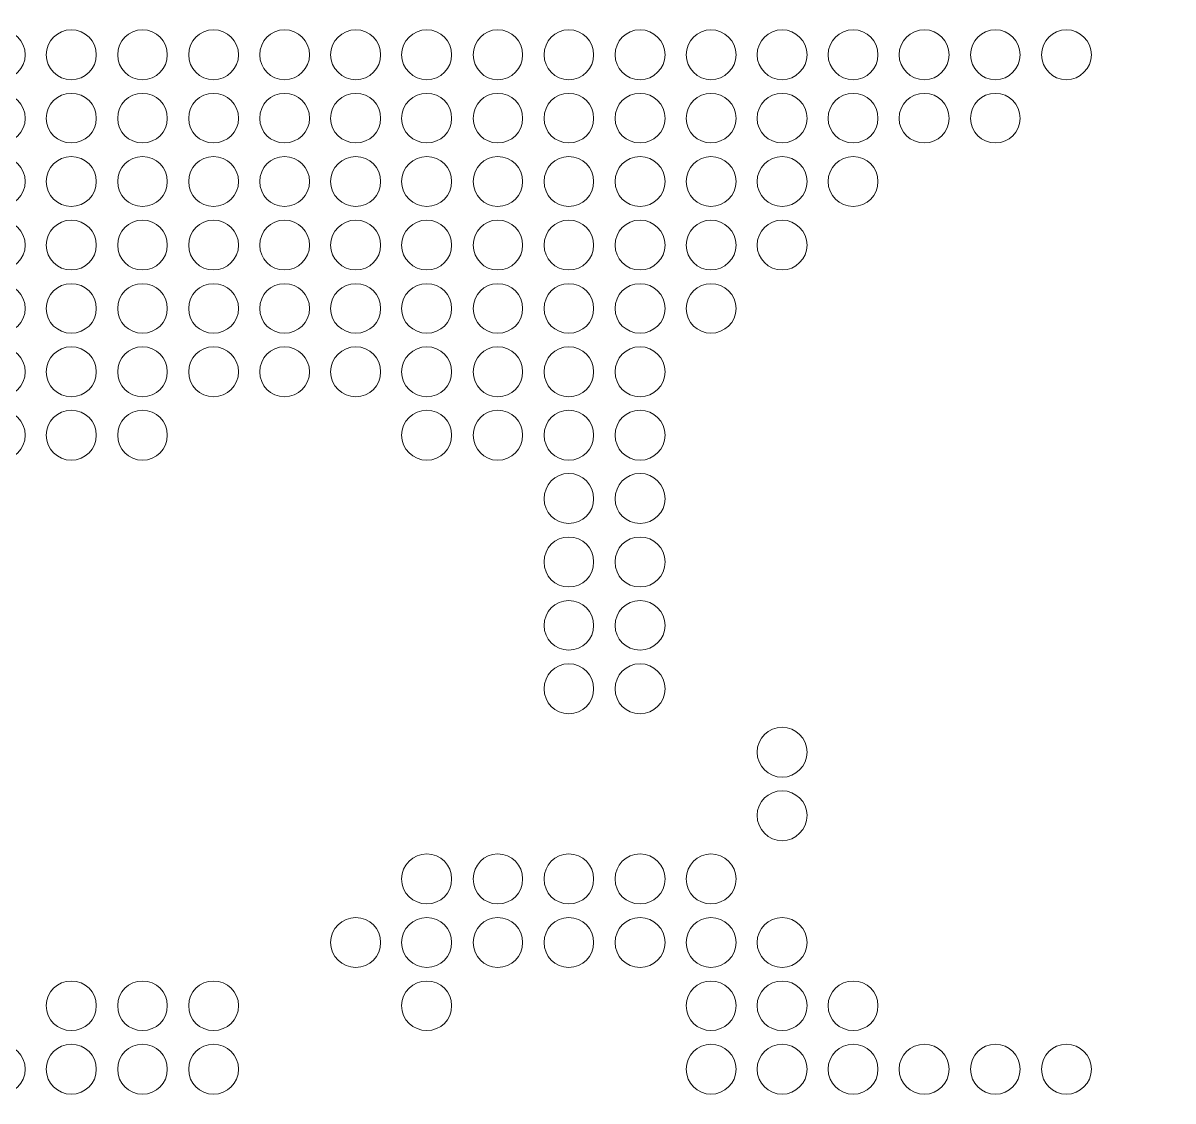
# Model space of a CAD drawing. Header units: inches. Extents: x 243 to 900, y -519 to -86.
# Drawn here: x 357.24 to 397.29, y -277.12 to -239.6 of the extents above; entities that cross this region are included whole.
import ezdxf

# ---------------------------------------------------------------- set-up
doc = ezdxf.new("R2010")
doc.units = ezdxf.units.IN
doc.header["$MEASUREMENT"] = 0
doc.layers.add('Layer 1', color=7, linetype='Continuous')

# ---------------------------------------------------------------- blocks, each defined once
blk = doc.blocks.new('block 3')
at = {"layer": 'Layer 1', "lineweight": 0}
blk.add_open_spline([(898.138, -484.267), (898.138, -494.991), (889.368, -503.763), (878.645, -503.763), (878.645, -503.763), (266.12, -503.763), (266.12, -503.763), (255.397, -503.763), (246.624, -494.991), (246.624, -484.267), (246.624, -484.267), (246.624, -108.507), (246.624, -108.507), (246.624, -97.783), (255.397, -89.011), (266.12, -89.011), (266.12, -89.011), (878.645, -89.011), (878.645, -89.011), (889.368, -89.011), (898.138, -97.783), (898.138, -108.507), (898.138, -108.507), (898.138, -484.267), (898.138, -484.267)], degree=3, knots=[0, 0, 0, 0, 1, 1, 1, 2, 2, 2, 3, 3, 3, 4, 4, 4, 5, 5, 5, 6, 6, 6, 7, 7, 7, 8, 8, 8, 8], dxfattribs=at)
blk = doc.blocks.new('block 2')
at = {"layer": 'Layer 1'}
blk.add_blockref('block 3', (0, 0), dxfattribs=at)
blk = doc.blocks.new('block 51')
at = {"layer": 'Layer 1', "lineweight": 0}
for points in [[(357.322, -240.703), (357.322, -241.174), (356.923, -241.569), (356.449, -241.569), (355.979, -241.569), (355.58, -241.174), (355.58, -240.703), (355.58, -240.228), (355.979, -239.831), (356.449, -239.831), (356.923, -239.831), (357.322, -240.228), (357.322, -240.703)], [(359.794, -240.703), (359.794, -241.174), (359.411, -241.569), (358.921, -241.569), (358.451, -241.569), (358.052, -241.174), (358.052, -240.703), (358.052, -240.228), (358.451, -239.831), (358.921, -239.831), (359.411, -239.831), (359.794, -240.228), (359.794, -240.703)], [(362.266, -240.703), (362.266, -241.174), (361.882, -241.569), (361.409, -241.569), (360.923, -241.569), (360.54, -241.174), (360.54, -240.703), (360.54, -240.228), (360.923, -239.831), (361.409, -239.831), (361.882, -239.831), (362.266, -240.228), (362.266, -240.703)], [(364.751, -240.703), (364.751, -241.174), (364.352, -241.569), (363.881, -241.569), (363.392, -241.569), (363.011, -241.174), (363.011, -240.703), (363.011, -240.228), (363.392, -239.831), (363.881, -239.831), (364.352, -239.831), (364.751, -240.228), (364.751, -240.703)], [(367.223, -240.703), (367.223, -241.174), (366.829, -241.569), (366.353, -241.569), (365.867, -241.569), (365.486, -241.174), (365.486, -240.703), (365.486, -240.228), (365.867, -239.831), (366.353, -239.831), (366.829, -239.831), (367.223, -240.228), (367.223, -240.703)], [(369.695, -240.703), (369.695, -241.174), (369.312, -241.569), (368.825, -241.569), (368.352, -241.569), (367.955, -241.174), (367.955, -240.703), (367.955, -240.228), (368.352, -239.831), (368.825, -239.831), (369.312, -239.831), (369.695, -240.228), (369.695, -240.703)], [(372.167, -240.703), (372.167, -241.174), (371.786, -241.569), (371.3, -241.569), (370.824, -241.569), (370.427, -241.174), (370.427, -240.703), (370.427, -240.228), (370.824, -239.831), (371.3, -239.831), (371.786, -239.831), (372.167, -240.228), (372.167, -240.703)], [(374.639, -240.703), (374.639, -241.174), (374.258, -241.569), (373.767, -241.569), (373.299, -241.569), (372.918, -241.174), (372.918, -240.703), (372.918, -240.228), (373.299, -239.831), (373.767, -239.831), (374.258, -239.831), (374.639, -240.228), (374.639, -240.703)], [(377.111, -240.703), (377.111, -241.174), (376.73, -241.569), (376.241, -241.569), (375.768, -241.569), (375.387, -241.174), (375.387, -240.703), (375.387, -240.228), (375.768, -239.831), (376.241, -239.831), (376.73, -239.831), (377.111, -240.228), (377.111, -240.703)], [(379.599, -240.703), (379.599, -241.174), (379.202, -241.569), (378.729, -241.569), (378.24, -241.569), (377.859, -241.174), (377.859, -240.703), (377.859, -240.228), (378.24, -239.831), (378.729, -239.831), (379.202, -239.831), (379.599, -240.228), (379.599, -240.703)], [(382.071, -240.703), (382.071, -241.174), (381.674, -241.569), (381.196, -241.569), (380.728, -241.569), (380.334, -241.174), (380.334, -240.703), (380.334, -240.228), (380.728, -239.831), (381.196, -239.831), (381.674, -239.831), (382.071, -240.228), (382.071, -240.703)], [(384.543, -240.703), (384.543, -241.174), (384.144, -241.569), (383.673, -241.569), (383.2, -241.569), (382.803, -241.174), (382.803, -240.703), (382.803, -240.228), (383.2, -239.831), (383.673, -239.831), (384.144, -239.831), (384.543, -240.228), (384.543, -240.703)], [(387.012, -240.703), (387.012, -241.174), (386.632, -241.569), (386.145, -241.569), (385.669, -241.569), (385.275, -241.174), (385.275, -240.703), (385.275, -240.228), (385.669, -239.831), (386.145, -239.831), (386.632, -239.831), (387.012, -240.228), (387.012, -240.703)], [(389.487, -240.703), (389.487, -241.174), (389.106, -241.569), (388.633, -241.569), (388.144, -241.569), (387.745, -241.174), (387.745, -240.703), (387.745, -240.228), (388.144, -239.831), (388.633, -239.831), (389.106, -239.831), (389.487, -240.228), (389.487, -240.703)], [(391.959, -240.703), (391.959, -241.174), (391.576, -241.569), (391.102, -241.569), (390.616, -241.569), (390.235, -241.174), (390.235, -240.703), (390.235, -240.228), (390.616, -239.831), (391.102, -239.831), (391.576, -239.831), (391.959, -240.228), (391.959, -240.703)], [(394.442, -240.703), (394.442, -241.174), (394.048, -241.569), (393.577, -241.569), (393.085, -241.569), (392.707, -241.174), (392.707, -240.703), (392.707, -240.228), (393.085, -239.831), (393.577, -239.831), (394.048, -239.831), (394.442, -240.228), (394.442, -240.703)]]:
    blk.add_open_spline(points, degree=3, knots=[0, 0, 0, 0, 1, 1, 1, 2, 2, 2, 3, 3, 3, 4, 4, 4, 4], dxfattribs=at)
blk = doc.blocks.new('block 52')
at = {"layer": 'Layer 1', "lineweight": 0}
for points in [[(357.322, -242.916), (357.322, -243.388), (356.923, -243.769), (356.449, -243.769), (355.979, -243.769), (355.58, -243.388), (355.58, -242.916), (355.58, -242.426), (355.979, -242.046), (356.449, -242.046), (356.923, -242.046), (357.322, -242.426), (357.322, -242.916)], [(359.794, -242.916), (359.794, -243.388), (359.411, -243.769), (358.921, -243.769), (358.451, -243.769), (358.052, -243.388), (358.052, -242.916), (358.052, -242.426), (358.451, -242.046), (358.921, -242.046), (359.411, -242.046), (359.794, -242.426), (359.794, -242.916)], [(362.266, -242.916), (362.266, -243.388), (361.882, -243.769), (361.409, -243.769), (360.923, -243.769), (360.54, -243.388), (360.54, -242.916), (360.54, -242.426), (360.923, -242.046), (361.409, -242.046), (361.882, -242.046), (362.266, -242.426), (362.266, -242.916)], [(364.751, -242.916), (364.751, -243.388), (364.352, -243.769), (363.881, -243.769), (363.392, -243.769), (363.011, -243.388), (363.011, -242.916), (363.011, -242.426), (363.392, -242.046), (363.881, -242.046), (364.352, -242.046), (364.751, -242.426), (364.751, -242.916)], [(367.223, -242.916), (367.223, -243.388), (366.829, -243.769), (366.353, -243.769), (365.867, -243.769), (365.486, -243.388), (365.486, -242.916), (365.486, -242.426), (365.867, -242.046), (366.353, -242.046), (366.829, -242.046), (367.223, -242.426), (367.223, -242.916)], [(369.695, -242.916), (369.695, -243.388), (369.312, -243.769), (368.825, -243.769), (368.352, -243.769), (367.955, -243.388), (367.955, -242.916), (367.955, -242.426), (368.352, -242.046), (368.825, -242.046), (369.312, -242.046), (369.695, -242.426), (369.695, -242.916)], [(372.167, -242.916), (372.167, -243.388), (371.786, -243.769), (371.3, -243.769), (370.824, -243.769), (370.427, -243.388), (370.427, -242.916), (370.427, -242.426), (370.824, -242.046), (371.3, -242.046), (371.786, -242.046), (372.167, -242.426), (372.167, -242.916)], [(374.639, -242.916), (374.639, -243.388), (374.258, -243.769), (373.767, -243.769), (373.299, -243.769), (372.918, -243.388), (372.918, -242.916), (372.918, -242.426), (373.299, -242.046), (373.767, -242.046), (374.258, -242.046), (374.639, -242.426), (374.639, -242.916)], [(377.111, -242.916), (377.111, -243.388), (376.73, -243.769), (376.241, -243.769), (375.768, -243.769), (375.387, -243.388), (375.387, -242.916), (375.387, -242.426), (375.768, -242.046), (376.241, -242.046), (376.73, -242.046), (377.111, -242.426), (377.111, -242.916)], [(379.599, -242.916), (379.599, -243.388), (379.202, -243.769), (378.729, -243.769), (378.24, -243.769), (377.859, -243.388), (377.859, -242.916), (377.859, -242.426), (378.24, -242.046), (378.729, -242.046), (379.202, -242.046), (379.599, -242.426), (379.599, -242.916)], [(382.071, -242.916), (382.071, -243.388), (381.674, -243.769), (381.196, -243.769), (380.728, -243.769), (380.334, -243.388), (380.334, -242.916), (380.334, -242.426), (380.728, -242.046), (381.196, -242.046), (381.674, -242.046), (382.071, -242.426), (382.071, -242.916)], [(384.543, -242.916), (384.543, -243.388), (384.144, -243.769), (383.673, -243.769), (383.2, -243.769), (382.803, -243.388), (382.803, -242.916), (382.803, -242.426), (383.2, -242.046), (383.673, -242.046), (384.144, -242.046), (384.543, -242.426), (384.543, -242.916)], [(387.012, -242.916), (387.012, -243.388), (386.632, -243.769), (386.145, -243.769), (385.669, -243.769), (385.275, -243.388), (385.275, -242.916), (385.275, -242.426), (385.669, -242.046), (386.145, -242.046), (386.632, -242.046), (387.012, -242.426), (387.012, -242.916)], [(389.487, -242.916), (389.487, -243.388), (389.106, -243.769), (388.633, -243.769), (388.144, -243.769), (387.745, -243.388), (387.745, -242.916), (387.745, -242.426), (388.144, -242.046), (388.633, -242.046), (389.106, -242.046), (389.487, -242.426), (389.487, -242.916)], [(391.959, -242.916), (391.959, -243.388), (391.576, -243.769), (391.102, -243.769), (390.616, -243.769), (390.235, -243.388), (390.235, -242.916), (390.235, -242.426), (390.616, -242.046), (391.102, -242.046), (391.576, -242.046), (391.959, -242.426), (391.959, -242.916)]]:
    blk.add_open_spline(points, degree=3, knots=[0, 0, 0, 0, 1, 1, 1, 2, 2, 2, 3, 3, 3, 4, 4, 4, 4], dxfattribs=at)
blk = doc.blocks.new('block 53')
at = {"layer": 'Layer 1', "lineweight": 0}
for points in [[(357.322, -245.111), (357.322, -245.6), (356.923, -245.982), (356.449, -245.982), (355.979, -245.982), (355.58, -245.6), (355.58, -245.111), (355.58, -244.64), (355.979, -244.242), (356.449, -244.242), (356.923, -244.242), (357.322, -244.64), (357.322, -245.111)], [(359.794, -245.111), (359.794, -245.6), (359.411, -245.982), (358.921, -245.982), (358.451, -245.982), (358.052, -245.6), (358.052, -245.111), (358.052, -244.64), (358.451, -244.242), (358.921, -244.242), (359.411, -244.242), (359.794, -244.64), (359.794, -245.111)], [(362.266, -245.111), (362.266, -245.6), (361.882, -245.982), (361.409, -245.982), (360.923, -245.982), (360.54, -245.6), (360.54, -245.111), (360.54, -244.64), (360.923, -244.242), (361.409, -244.242), (361.882, -244.242), (362.266, -244.64), (362.266, -245.111)], [(364.751, -245.111), (364.751, -245.6), (364.352, -245.982), (363.881, -245.982), (363.392, -245.982), (363.011, -245.6), (363.011, -245.111), (363.011, -244.64), (363.392, -244.242), (363.881, -244.242), (364.352, -244.242), (364.751, -244.64), (364.751, -245.111)], [(367.223, -245.111), (367.223, -245.6), (366.829, -245.982), (366.353, -245.982), (365.867, -245.982), (365.486, -245.6), (365.486, -245.111), (365.486, -244.64), (365.867, -244.242), (366.353, -244.242), (366.829, -244.242), (367.223, -244.64), (367.223, -245.111)], [(369.695, -245.111), (369.695, -245.6), (369.312, -245.982), (368.825, -245.982), (368.352, -245.982), (367.955, -245.6), (367.955, -245.111), (367.955, -244.64), (368.352, -244.242), (368.825, -244.242), (369.312, -244.242), (369.695, -244.64), (369.695, -245.111)], [(372.167, -245.111), (372.167, -245.6), (371.786, -245.982), (371.3, -245.982), (370.824, -245.982), (370.427, -245.6), (370.427, -245.111), (370.427, -244.64), (370.824, -244.242), (371.3, -244.242), (371.786, -244.242), (372.167, -244.64), (372.167, -245.111)], [(374.639, -245.111), (374.639, -245.6), (374.258, -245.982), (373.767, -245.982), (373.299, -245.982), (372.918, -245.6), (372.918, -245.111), (372.918, -244.64), (373.299, -244.242), (373.767, -244.242), (374.258, -244.242), (374.639, -244.64), (374.639, -245.111)], [(377.111, -245.111), (377.111, -245.6), (376.73, -245.982), (376.241, -245.982), (375.768, -245.982), (375.387, -245.6), (375.387, -245.111), (375.387, -244.64), (375.768, -244.242), (376.241, -244.242), (376.73, -244.242), (377.111, -244.64), (377.111, -245.111)], [(379.599, -245.111), (379.599, -245.6), (379.202, -245.982), (378.729, -245.982), (378.24, -245.982), (377.859, -245.6), (377.859, -245.111), (377.859, -244.64), (378.24, -244.242), (378.729, -244.242), (379.202, -244.242), (379.599, -244.64), (379.599, -245.111)], [(382.071, -245.111), (382.071, -245.6), (381.674, -245.982), (381.196, -245.982), (380.728, -245.982), (380.334, -245.6), (380.334, -245.111), (380.334, -244.64), (380.728, -244.242), (381.196, -244.242), (381.674, -244.242), (382.071, -244.64), (382.071, -245.111)], [(384.543, -245.111), (384.543, -245.6), (384.144, -245.982), (383.673, -245.982), (383.2, -245.982), (382.803, -245.6), (382.803, -245.111), (382.803, -244.64), (383.2, -244.242), (383.673, -244.242), (384.144, -244.242), (384.543, -244.64), (384.543, -245.111)], [(387.012, -245.111), (387.012, -245.6), (386.632, -245.982), (386.145, -245.982), (385.669, -245.982), (385.275, -245.6), (385.275, -245.111), (385.275, -244.64), (385.669, -244.242), (386.145, -244.242), (386.632, -244.242), (387.012, -244.64), (387.012, -245.111)]]:
    blk.add_open_spline(points, degree=3, knots=[0, 0, 0, 0, 1, 1, 1, 2, 2, 2, 3, 3, 3, 4, 4, 4, 4], dxfattribs=at)
blk = doc.blocks.new('block 54')
at = {"layer": 'Layer 1', "lineweight": 0}
for points in [[(357.322, -247.325), (357.322, -247.797), (356.923, -248.193), (356.449, -248.193), (355.979, -248.193), (355.58, -247.797), (355.58, -247.325), (355.58, -246.852), (355.979, -246.455), (356.449, -246.455), (356.923, -246.455), (357.322, -246.852), (357.322, -247.325)], [(359.794, -247.325), (359.794, -247.797), (359.411, -248.193), (358.921, -248.193), (358.451, -248.193), (358.052, -247.797), (358.052, -247.325), (358.052, -246.852), (358.451, -246.455), (358.921, -246.455), (359.411, -246.455), (359.794, -246.852), (359.794, -247.325)], [(362.266, -247.325), (362.266, -247.797), (361.882, -248.193), (361.409, -248.193), (360.923, -248.193), (360.54, -247.797), (360.54, -247.325), (360.54, -246.852), (360.923, -246.455), (361.409, -246.455), (361.882, -246.455), (362.266, -246.852), (362.266, -247.325)], [(364.751, -247.325), (364.751, -247.797), (364.352, -248.193), (363.881, -248.193), (363.392, -248.193), (363.011, -247.797), (363.011, -247.325), (363.011, -246.852), (363.392, -246.455), (363.881, -246.455), (364.352, -246.455), (364.751, -246.852), (364.751, -247.325)], [(367.223, -247.325), (367.223, -247.797), (366.829, -248.193), (366.353, -248.193), (365.867, -248.193), (365.486, -247.797), (365.486, -247.325), (365.486, -246.852), (365.867, -246.455), (366.353, -246.455), (366.829, -246.455), (367.223, -246.852), (367.223, -247.325)], [(369.695, -247.325), (369.695, -247.797), (369.312, -248.193), (368.825, -248.193), (368.352, -248.193), (367.955, -247.797), (367.955, -247.325), (367.955, -246.852), (368.352, -246.455), (368.825, -246.455), (369.312, -246.455), (369.695, -246.852), (369.695, -247.325)], [(372.167, -247.325), (372.167, -247.797), (371.786, -248.193), (371.3, -248.193), (370.824, -248.193), (370.427, -247.797), (370.427, -247.325), (370.427, -246.852), (370.824, -246.455), (371.3, -246.455), (371.786, -246.455), (372.167, -246.852), (372.167, -247.325)], [(374.639, -247.325), (374.639, -247.797), (374.258, -248.193), (373.767, -248.193), (373.299, -248.193), (372.918, -247.797), (372.918, -247.325), (372.918, -246.852), (373.299, -246.455), (373.767, -246.455), (374.258, -246.455), (374.639, -246.852), (374.639, -247.325)], [(377.111, -247.325), (377.111, -247.797), (376.73, -248.193), (376.241, -248.193), (375.768, -248.193), (375.387, -247.797), (375.387, -247.325), (375.387, -246.852), (375.768, -246.455), (376.241, -246.455), (376.73, -246.455), (377.111, -246.852), (377.111, -247.325)], [(379.599, -247.325), (379.599, -247.797), (379.202, -248.193), (378.729, -248.193), (378.24, -248.193), (377.859, -247.797), (377.859, -247.325), (377.859, -246.852), (378.24, -246.455), (378.729, -246.455), (379.202, -246.455), (379.599, -246.852), (379.599, -247.325)], [(382.071, -247.325), (382.071, -247.797), (381.674, -248.193), (381.196, -248.193), (380.728, -248.193), (380.334, -247.797), (380.334, -247.325), (380.334, -246.852), (380.728, -246.455), (381.196, -246.455), (381.674, -246.455), (382.071, -246.852), (382.071, -247.325)], [(384.543, -247.325), (384.543, -247.797), (384.144, -248.193), (383.673, -248.193), (383.2, -248.193), (382.803, -247.797), (382.803, -247.325), (382.803, -246.852), (383.2, -246.455), (383.673, -246.455), (384.144, -246.455), (384.543, -246.852), (384.543, -247.325)]]:
    blk.add_open_spline(points, degree=3, knots=[0, 0, 0, 0, 1, 1, 1, 2, 2, 2, 3, 3, 3, 4, 4, 4, 4], dxfattribs=at)
blk = doc.blocks.new('block 55')
at = {"layer": 'Layer 1', "lineweight": 0}
for points in [[(357.322, -249.538), (357.322, -250.011), (356.923, -250.392), (356.449, -250.392), (355.979, -250.392), (355.58, -250.011), (355.58, -249.538), (355.58, -249.047), (355.979, -248.669), (356.449, -248.669), (356.923, -248.669), (357.322, -249.047), (357.322, -249.538)], [(359.794, -249.538), (359.794, -250.011), (359.411, -250.392), (358.921, -250.392), (358.451, -250.392), (358.052, -250.011), (358.052, -249.538), (358.052, -249.047), (358.451, -248.669), (358.921, -248.669), (359.411, -248.669), (359.794, -249.047), (359.794, -249.538)], [(362.266, -249.538), (362.266, -250.011), (361.882, -250.392), (361.409, -250.392), (360.923, -250.392), (360.54, -250.011), (360.54, -249.538), (360.54, -249.047), (360.923, -248.669), (361.409, -248.669), (361.882, -248.669), (362.266, -249.047), (362.266, -249.538)], [(364.751, -249.538), (364.751, -250.011), (364.352, -250.392), (363.881, -250.392), (363.392, -250.392), (363.011, -250.011), (363.011, -249.538), (363.011, -249.047), (363.392, -248.669), (363.881, -248.669), (364.352, -248.669), (364.751, -249.047), (364.751, -249.538)], [(367.223, -249.538), (367.223, -250.011), (366.829, -250.392), (366.353, -250.392), (365.867, -250.392), (365.486, -250.011), (365.486, -249.538), (365.486, -249.047), (365.867, -248.669), (366.353, -248.669), (366.829, -248.669), (367.223, -249.047), (367.223, -249.538)], [(369.695, -249.538), (369.695, -250.011), (369.312, -250.392), (368.825, -250.392), (368.352, -250.392), (367.955, -250.011), (367.955, -249.538), (367.955, -249.047), (368.352, -248.669), (368.825, -248.669), (369.312, -248.669), (369.695, -249.047), (369.695, -249.538)], [(372.167, -249.538), (372.167, -250.011), (371.786, -250.392), (371.3, -250.392), (370.824, -250.392), (370.427, -250.011), (370.427, -249.538), (370.427, -249.047), (370.824, -248.669), (371.3, -248.669), (371.786, -248.669), (372.167, -249.047), (372.167, -249.538)], [(374.639, -249.538), (374.639, -250.011), (374.258, -250.392), (373.767, -250.392), (373.299, -250.392), (372.918, -250.011), (372.918, -249.538), (372.918, -249.047), (373.299, -248.669), (373.767, -248.669), (374.258, -248.669), (374.639, -249.047), (374.639, -249.538)], [(377.111, -249.538), (377.111, -250.011), (376.73, -250.392), (376.241, -250.392), (375.768, -250.392), (375.387, -250.011), (375.387, -249.538), (375.387, -249.047), (375.768, -248.669), (376.241, -248.669), (376.73, -248.669), (377.111, -249.047), (377.111, -249.538)], [(379.599, -249.538), (379.599, -250.011), (379.202, -250.392), (378.729, -250.392), (378.24, -250.392), (377.859, -250.011), (377.859, -249.538), (377.859, -249.047), (378.24, -248.669), (378.729, -248.669), (379.202, -248.669), (379.599, -249.047), (379.599, -249.538)], [(382.071, -249.538), (382.071, -250.011), (381.674, -250.392), (381.196, -250.392), (380.728, -250.392), (380.334, -250.011), (380.334, -249.538), (380.334, -249.047), (380.728, -248.669), (381.196, -248.669), (381.674, -248.669), (382.071, -249.047), (382.071, -249.538)]]:
    blk.add_open_spline(points, degree=3, knots=[0, 0, 0, 0, 1, 1, 1, 2, 2, 2, 3, 3, 3, 4, 4, 4, 4], dxfattribs=at)
blk = doc.blocks.new('block 56')
at = {"layer": 'Layer 1', "lineweight": 0}
for points in [[(357.322, -251.734), (357.322, -252.221), (356.923, -252.604), (356.449, -252.604), (355.979, -252.604), (355.58, -252.221), (355.58, -251.734), (355.58, -251.261), (355.979, -250.864), (356.449, -250.864), (356.923, -250.864), (357.322, -251.261), (357.322, -251.734)], [(359.794, -251.734), (359.794, -252.221), (359.411, -252.604), (358.921, -252.604), (358.451, -252.604), (358.052, -252.221), (358.052, -251.734), (358.052, -251.261), (358.451, -250.864), (358.921, -250.864), (359.411, -250.864), (359.794, -251.261), (359.794, -251.734)], [(362.266, -251.734), (362.266, -252.221), (361.882, -252.604), (361.409, -252.604), (360.923, -252.604), (360.54, -252.221), (360.54, -251.734), (360.54, -251.261), (360.923, -250.864), (361.409, -250.864), (361.882, -250.864), (362.266, -251.261), (362.266, -251.734)], [(364.751, -251.734), (364.751, -252.221), (364.352, -252.604), (363.881, -252.604), (363.392, -252.604), (363.011, -252.221), (363.011, -251.734), (363.011, -251.261), (363.392, -250.864), (363.881, -250.864), (364.352, -250.864), (364.751, -251.261), (364.751, -251.734)], [(367.223, -251.734), (367.223, -252.221), (366.829, -252.604), (366.353, -252.604), (365.867, -252.604), (365.486, -252.221), (365.486, -251.734), (365.486, -251.261), (365.867, -250.864), (366.353, -250.864), (366.829, -250.864), (367.223, -251.261), (367.223, -251.734)], [(369.695, -251.734), (369.695, -252.221), (369.312, -252.604), (368.825, -252.604), (368.352, -252.604), (367.955, -252.221), (367.955, -251.734), (367.955, -251.261), (368.352, -250.864), (368.825, -250.864), (369.312, -250.864), (369.695, -251.261), (369.695, -251.734)], [(372.167, -251.734), (372.167, -252.221), (371.786, -252.604), (371.3, -252.604), (370.824, -252.604), (370.427, -252.221), (370.427, -251.734), (370.427, -251.261), (370.824, -250.864), (371.3, -250.864), (371.786, -250.864), (372.167, -251.261), (372.167, -251.734)], [(374.639, -251.734), (374.639, -252.221), (374.258, -252.604), (373.767, -252.604), (373.299, -252.604), (372.918, -252.221), (372.918, -251.734), (372.918, -251.261), (373.299, -250.864), (373.767, -250.864), (374.258, -250.864), (374.639, -251.261), (374.639, -251.734)], [(377.111, -251.734), (377.111, -252.221), (376.73, -252.604), (376.241, -252.604), (375.768, -252.604), (375.387, -252.221), (375.387, -251.734), (375.387, -251.261), (375.768, -250.864), (376.241, -250.864), (376.73, -250.864), (377.111, -251.261), (377.111, -251.734)], [(379.599, -251.734), (379.599, -252.221), (379.202, -252.604), (378.729, -252.604), (378.24, -252.604), (377.859, -252.221), (377.859, -251.734), (377.859, -251.261), (378.24, -250.864), (378.729, -250.864), (379.202, -250.864), (379.599, -251.261), (379.599, -251.734)]]:
    blk.add_open_spline(points, degree=3, knots=[0, 0, 0, 0, 1, 1, 1, 2, 2, 2, 3, 3, 3, 4, 4, 4, 4], dxfattribs=at)
blk = doc.blocks.new('block 57')
at = {"layer": 'Layer 1', "lineweight": 0}
for points in [[(357.322, -253.946), (357.322, -254.42), (356.923, -254.815), (356.449, -254.815), (355.979, -254.815), (355.58, -254.42), (355.58, -253.946), (355.58, -253.46), (355.979, -253.077), (356.449, -253.077), (356.923, -253.077), (357.322, -253.46), (357.322, -253.946)], [(359.794, -253.946), (359.794, -254.42), (359.411, -254.815), (358.921, -254.815), (358.451, -254.815), (358.052, -254.42), (358.052, -253.946), (358.052, -253.46), (358.451, -253.077), (358.921, -253.077), (359.411, -253.077), (359.794, -253.46), (359.794, -253.946)], [(362.266, -253.946), (362.266, -254.42), (361.882, -254.815), (361.409, -254.815), (360.923, -254.815), (360.54, -254.42), (360.54, -253.946), (360.54, -253.46), (360.923, -253.077), (361.409, -253.077), (361.882, -253.077), (362.266, -253.46), (362.266, -253.946)], [(372.167, -253.946), (372.167, -254.42), (371.786, -254.815), (371.3, -254.815), (370.824, -254.815), (370.427, -254.42), (370.427, -253.946), (370.427, -253.46), (370.824, -253.077), (371.3, -253.077), (371.786, -253.077), (372.167, -253.46), (372.167, -253.946)], [(374.639, -253.946), (374.639, -254.42), (374.258, -254.815), (373.767, -254.815), (373.299, -254.815), (372.918, -254.42), (372.918, -253.946), (372.918, -253.46), (373.299, -253.077), (373.767, -253.077), (374.258, -253.077), (374.639, -253.46), (374.639, -253.946)], [(377.111, -253.946), (377.111, -254.42), (376.73, -254.815), (376.241, -254.815), (375.768, -254.815), (375.387, -254.42), (375.387, -253.946), (375.387, -253.46), (375.768, -253.077), (376.241, -253.077), (376.73, -253.077), (377.111, -253.46), (377.111, -253.946)], [(379.599, -253.946), (379.599, -254.42), (379.202, -254.815), (378.729, -254.815), (378.24, -254.815), (377.859, -254.42), (377.859, -253.946), (377.859, -253.46), (378.24, -253.077), (378.729, -253.077), (379.202, -253.077), (379.599, -253.46), (379.599, -253.946)]]:
    blk.add_open_spline(points, degree=3, knots=[0, 0, 0, 0, 1, 1, 1, 2, 2, 2, 3, 3, 3, 4, 4, 4, 4], dxfattribs=at)
blk = doc.blocks.new('block 58')
at = {"layer": 'Layer 1', "lineweight": 0}
for points in [[(377.111, -256.161), (377.111, -256.634), (376.73, -257.015), (376.241, -257.015), (375.768, -257.015), (375.387, -256.634), (375.387, -256.161), (375.387, -255.672), (375.768, -255.275), (376.241, -255.275), (376.73, -255.275), (377.111, -255.672), (377.111, -256.161)], [(379.599, -256.161), (379.599, -256.634), (379.202, -257.015), (378.729, -257.015), (378.24, -257.015), (377.859, -256.634), (377.859, -256.161), (377.859, -255.672), (378.24, -255.275), (378.729, -255.275), (379.202, -255.275), (379.599, -255.672), (379.599, -256.161)]]:
    blk.add_open_spline(points, degree=3, knots=[0, 0, 0, 0, 1, 1, 1, 2, 2, 2, 3, 3, 3, 4, 4, 4, 4], dxfattribs=at)
blk = doc.blocks.new('block 59')
at = {"layer": 'Layer 1', "lineweight": 0}
for points in [[(377.111, -258.357), (377.111, -258.844), (376.73, -259.226), (376.241, -259.226), (375.768, -259.226), (375.387, -258.844), (375.387, -258.357), (375.387, -257.869), (375.768, -257.488), (376.241, -257.488), (376.73, -257.488), (377.111, -257.869), (377.111, -258.357)], [(379.599, -258.357), (379.599, -258.844), (379.202, -259.226), (378.729, -259.226), (378.24, -259.226), (377.859, -258.844), (377.859, -258.357), (377.859, -257.869), (378.24, -257.488), (378.729, -257.488), (379.202, -257.488), (379.599, -257.869), (379.599, -258.357)]]:
    blk.add_open_spline(points, degree=3, knots=[0, 0, 0, 0, 1, 1, 1, 2, 2, 2, 3, 3, 3, 4, 4, 4, 4], dxfattribs=at)
blk = doc.blocks.new('block 60')
at = {"layer": 'Layer 1', "lineweight": 0}
for points in [[(377.111, -260.568), (377.111, -261.041), (376.73, -261.425), (376.241, -261.425), (375.768, -261.425), (375.387, -261.041), (375.387, -260.568), (375.387, -260.082), (375.768, -259.699), (376.241, -259.699), (376.73, -259.699), (377.111, -260.082), (377.111, -260.568)], [(379.599, -260.568), (379.599, -261.041), (379.202, -261.425), (378.729, -261.425), (378.24, -261.425), (377.859, -261.041), (377.859, -260.568), (377.859, -260.082), (378.24, -259.699), (378.729, -259.699), (379.202, -259.699), (379.599, -260.082), (379.599, -260.568)]]:
    blk.add_open_spline(points, degree=3, knots=[0, 0, 0, 0, 1, 1, 1, 2, 2, 2, 3, 3, 3, 4, 4, 4, 4], dxfattribs=at)
blk = doc.blocks.new('block 61')
at = {"layer": 'Layer 1', "lineweight": 0}
for points in [[(377.111, -262.768), (377.111, -263.255), (376.73, -263.637), (376.241, -263.637), (375.768, -263.637), (375.387, -263.255), (375.387, -262.768), (375.387, -262.294), (375.768, -261.898), (376.241, -261.898), (376.73, -261.898), (377.111, -262.294), (377.111, -262.768)], [(379.599, -262.768), (379.599, -263.255), (379.202, -263.637), (378.729, -263.637), (378.24, -263.637), (377.859, -263.255), (377.859, -262.768), (377.859, -262.294), (378.24, -261.898), (378.729, -261.898), (379.202, -261.898), (379.599, -262.294), (379.599, -262.768)]]:
    blk.add_open_spline(points, degree=3, knots=[0, 0, 0, 0, 1, 1, 1, 2, 2, 2, 3, 3, 3, 4, 4, 4, 4], dxfattribs=at)
blk = doc.blocks.new('block 62')
at = {"layer": 'Layer 1', "lineweight": 0}
blk.add_open_spline([(384.543, -264.979), (384.543, -265.454), (384.144, -265.849), (383.673, -265.849), (383.2, -265.849), (382.803, -265.454), (382.803, -264.979), (382.803, -264.49), (383.2, -264.11), (383.673, -264.11), (384.144, -264.11), (384.543, -264.49), (384.543, -264.979)], degree=3, knots=[0, 0, 0, 0, 1, 1, 1, 2, 2, 2, 3, 3, 3, 4, 4, 4, 4], dxfattribs=at)
blk = doc.blocks.new('block 63')
at = {"layer": 'Layer 1', "lineweight": 0}
blk.add_open_spline([(384.543, -267.175), (384.543, -267.664), (384.144, -268.061), (383.673, -268.061), (383.2, -268.061), (382.803, -267.664), (382.803, -267.175), (382.803, -266.703), (383.2, -266.322), (383.673, -266.322), (384.144, -266.322), (384.543, -266.703), (384.543, -267.175)], degree=3, knots=[0, 0, 0, 0, 1, 1, 1, 2, 2, 2, 3, 3, 3, 4, 4, 4, 4], dxfattribs=at)
blk = doc.blocks.new('block 64')
at = {"layer": 'Layer 1', "lineweight": 0}
for points in [[(372.167, -269.389), (372.167, -269.877), (371.786, -270.259), (371.3, -270.259), (370.824, -270.259), (370.427, -269.877), (370.427, -269.389), (370.427, -268.915), (370.824, -268.519), (371.3, -268.519), (371.786, -268.519), (372.167, -268.915), (372.167, -269.389)], [(374.639, -269.389), (374.639, -269.877), (374.258, -270.259), (373.767, -270.259), (373.299, -270.259), (372.918, -269.877), (372.918, -269.389), (372.918, -268.915), (373.299, -268.519), (373.767, -268.519), (374.258, -268.519), (374.639, -268.915), (374.639, -269.389)], [(377.111, -269.389), (377.111, -269.877), (376.73, -270.259), (376.241, -270.259), (375.768, -270.259), (375.387, -269.877), (375.387, -269.389), (375.387, -268.915), (375.768, -268.519), (376.241, -268.519), (376.73, -268.519), (377.111, -268.915), (377.111, -269.389)], [(379.599, -269.389), (379.599, -269.877), (379.202, -270.259), (378.729, -270.259), (378.24, -270.259), (377.859, -269.877), (377.859, -269.389), (377.859, -268.915), (378.24, -268.519), (378.729, -268.519), (379.202, -268.519), (379.599, -268.915), (379.599, -269.389)], [(382.071, -269.389), (382.071, -269.877), (381.674, -270.259), (381.196, -270.259), (380.728, -270.259), (380.334, -269.877), (380.334, -269.389), (380.334, -268.915), (380.728, -268.519), (381.196, -268.519), (381.674, -268.519), (382.071, -268.915), (382.071, -269.389)]]:
    blk.add_open_spline(points, degree=3, knots=[0, 0, 0, 0, 1, 1, 1, 2, 2, 2, 3, 3, 3, 4, 4, 4, 4], dxfattribs=at)
blk = doc.blocks.new('block 65')
at = {"layer": 'Layer 1', "lineweight": 0}
for points in [[(369.695, -271.601), (369.695, -272.075), (369.312, -272.472), (368.825, -272.472), (368.352, -272.472), (367.955, -272.075), (367.955, -271.601), (367.955, -271.113), (368.352, -270.732), (368.825, -270.732), (369.312, -270.732), (369.695, -271.113), (369.695, -271.601)], [(372.167, -271.601), (372.167, -272.075), (371.786, -272.472), (371.3, -272.472), (370.824, -272.472), (370.427, -272.075), (370.427, -271.601), (370.427, -271.113), (370.824, -270.732), (371.3, -270.732), (371.786, -270.732), (372.167, -271.113), (372.167, -271.601)], [(374.639, -271.601), (374.639, -272.075), (374.258, -272.472), (373.767, -272.472), (373.299, -272.472), (372.918, -272.075), (372.918, -271.601), (372.918, -271.113), (373.299, -270.732), (373.767, -270.732), (374.258, -270.732), (374.639, -271.113), (374.639, -271.601)], [(377.111, -271.601), (377.111, -272.075), (376.73, -272.472), (376.241, -272.472), (375.768, -272.472), (375.387, -272.075), (375.387, -271.601), (375.387, -271.113), (375.768, -270.732), (376.241, -270.732), (376.73, -270.732), (377.111, -271.113), (377.111, -271.601)], [(379.599, -271.601), (379.599, -272.075), (379.202, -272.472), (378.729, -272.472), (378.24, -272.472), (377.859, -272.075), (377.859, -271.601), (377.859, -271.113), (378.24, -270.732), (378.729, -270.732), (379.202, -270.732), (379.599, -271.113), (379.599, -271.601)], [(382.071, -271.601), (382.071, -272.075), (381.674, -272.472), (381.196, -272.472), (380.728, -272.472), (380.334, -272.075), (380.334, -271.601), (380.334, -271.113), (380.728, -270.732), (381.196, -270.732), (381.674, -270.732), (382.071, -271.113), (382.071, -271.601)], [(384.543, -271.601), (384.543, -272.075), (384.144, -272.472), (383.673, -272.472), (383.2, -272.472), (382.803, -272.075), (382.803, -271.601), (382.803, -271.113), (383.2, -270.732), (383.673, -270.732), (384.144, -270.732), (384.543, -271.113), (384.543, -271.601)]]:
    blk.add_open_spline(points, degree=3, knots=[0, 0, 0, 0, 1, 1, 1, 2, 2, 2, 3, 3, 3, 4, 4, 4, 4], dxfattribs=at)
blk = doc.blocks.new('block 66')
at = {"layer": 'Layer 1', "lineweight": 0}
for points in [[(359.794, -273.798), (359.794, -274.287), (359.411, -274.668), (358.921, -274.668), (358.451, -274.668), (358.052, -274.287), (358.052, -273.798), (358.052, -273.325), (358.451, -272.944), (358.921, -272.944), (359.411, -272.944), (359.794, -273.325), (359.794, -273.798)], [(362.266, -273.798), (362.266, -274.287), (361.882, -274.668), (361.409, -274.668), (360.923, -274.668), (360.54, -274.287), (360.54, -273.798), (360.54, -273.325), (360.923, -272.944), (361.409, -272.944), (361.882, -272.944), (362.266, -273.325), (362.266, -273.798)], [(364.751, -273.798), (364.751, -274.287), (364.352, -274.668), (363.881, -274.668), (363.392, -274.668), (363.011, -274.287), (363.011, -273.798), (363.011, -273.325), (363.392, -272.944), (363.881, -272.944), (364.352, -272.944), (364.751, -273.325), (364.751, -273.798)], [(372.167, -273.798), (372.167, -274.287), (371.786, -274.668), (371.3, -274.668), (370.824, -274.668), (370.427, -274.287), (370.427, -273.798), (370.427, -273.325), (370.824, -272.944), (371.3, -272.944), (371.786, -272.944), (372.167, -273.325), (372.167, -273.798)], [(382.071, -273.798), (382.071, -274.287), (381.674, -274.668), (381.196, -274.668), (380.728, -274.668), (380.334, -274.287), (380.334, -273.798), (380.334, -273.325), (380.728, -272.944), (381.196, -272.944), (381.674, -272.944), (382.071, -273.325), (382.071, -273.798)], [(384.543, -273.798), (384.543, -274.287), (384.144, -274.668), (383.673, -274.668), (383.2, -274.668), (382.803, -274.287), (382.803, -273.798), (382.803, -273.325), (383.2, -272.944), (383.673, -272.944), (384.144, -272.944), (384.543, -273.325), (384.543, -273.798)], [(387.012, -273.798), (387.012, -274.287), (386.632, -274.668), (386.145, -274.668), (385.669, -274.668), (385.275, -274.287), (385.275, -273.798), (385.275, -273.325), (385.669, -272.944), (386.145, -272.944), (386.632, -272.944), (387.012, -273.325), (387.012, -273.798)]]:
    blk.add_open_spline(points, degree=3, knots=[0, 0, 0, 0, 1, 1, 1, 2, 2, 2, 3, 3, 3, 4, 4, 4, 4], dxfattribs=at)
blk = doc.blocks.new('block 67')
at = {"layer": 'Layer 1', "lineweight": 0}
for points in [[(357.322, -276.013), (357.322, -276.498), (356.923, -276.882), (356.449, -276.882), (355.979, -276.882), (355.58, -276.498), (355.58, -276.013), (355.58, -275.539), (355.979, -275.142), (356.449, -275.142), (356.923, -275.142), (357.322, -275.539), (357.322, -276.013)], [(359.794, -276.013), (359.794, -276.498), (359.411, -276.882), (358.921, -276.882), (358.451, -276.882), (358.052, -276.498), (358.052, -276.013), (358.052, -275.539), (358.451, -275.142), (358.921, -275.142), (359.411, -275.142), (359.794, -275.539), (359.794, -276.013)], [(362.266, -276.013), (362.266, -276.498), (361.882, -276.882), (361.409, -276.882), (360.923, -276.882), (360.54, -276.498), (360.54, -276.013), (360.54, -275.539), (360.923, -275.142), (361.409, -275.142), (361.882, -275.142), (362.266, -275.539), (362.266, -276.013)], [(364.751, -276.013), (364.751, -276.498), (364.352, -276.882), (363.881, -276.882), (363.392, -276.882), (363.011, -276.498), (363.011, -276.013), (363.011, -275.539), (363.392, -275.142), (363.881, -275.142), (364.352, -275.142), (364.751, -275.539), (364.751, -276.013)], [(382.071, -276.013), (382.071, -276.498), (381.674, -276.882), (381.196, -276.882), (380.728, -276.882), (380.334, -276.498), (380.334, -276.013), (380.334, -275.539), (380.728, -275.142), (381.196, -275.142), (381.674, -275.142), (382.071, -275.539), (382.071, -276.013)], [(384.543, -276.013), (384.543, -276.498), (384.144, -276.882), (383.673, -276.882), (383.2, -276.882), (382.803, -276.498), (382.803, -276.013), (382.803, -275.539), (383.2, -275.142), (383.673, -275.142), (384.144, -275.142), (384.543, -275.539), (384.543, -276.013)], [(387.012, -276.013), (387.012, -276.498), (386.632, -276.882), (386.145, -276.882), (385.669, -276.882), (385.275, -276.498), (385.275, -276.013), (385.275, -275.539), (385.669, -275.142), (386.145, -275.142), (386.632, -275.142), (387.012, -275.539), (387.012, -276.013)], [(389.487, -276.013), (389.487, -276.498), (389.106, -276.882), (388.633, -276.882), (388.144, -276.882), (387.745, -276.498), (387.745, -276.013), (387.745, -275.539), (388.144, -275.142), (388.633, -275.142), (389.106, -275.142), (389.487, -275.539), (389.487, -276.013)], [(391.959, -276.013), (391.959, -276.498), (391.576, -276.882), (391.102, -276.882), (390.616, -276.882), (390.235, -276.498), (390.235, -276.013), (390.235, -275.539), (390.616, -275.142), (391.102, -275.142), (391.576, -275.142), (391.959, -275.539), (391.959, -276.013)], [(394.442, -276.013), (394.442, -276.498), (394.048, -276.882), (393.577, -276.882), (393.085, -276.882), (392.707, -276.498), (392.707, -276.013), (392.707, -275.539), (393.085, -275.142), (393.577, -275.142), (394.048, -275.142), (394.442, -275.539), (394.442, -276.013)]]:
    blk.add_open_spline(points, degree=3, knots=[0, 0, 0, 0, 1, 1, 1, 2, 2, 2, 3, 3, 3, 4, 4, 4, 4], dxfattribs=at)
blk = doc.blocks.new('block 5')
at = {"layer": 'Layer 1'}
for name in ['block 51', 'block 52', 'block 53', 'block 54', 'block 55', 'block 56', 'block 57', 'block 58', 'block 59', 'block 60', 'block 61', 'block 62', 'block 63', 'block 64', 'block 65', 'block 66', 'block 67']:
    blk.add_blockref(name, (0, 0), dxfattribs=at)
blk = doc.blocks.new('block 4')
at = {"layer": 'Layer 1'}
blk.add_blockref('block 5', (0, 0), dxfattribs=at)

msp = doc.modelspace()

# ---------------------------------------------------------------- linework, layer by layer
at = {"layer": 'Layer 1', "lineweight": 0}
msp.add_open_spline([(771.889, -89.011), (771.889, -89.011), (266.12, -89.011), (266.12, -89.011), (255.397, -89.011), (246.624, -97.783), (246.624, -108.507), (246.624, -108.507), (246.624, -499.044), (246.624, -499.044), (246.624, -509.767), (255.397, -518.54), (266.12, -518.54), (266.12, -518.54), (371.556, -518.54), (371.556, -518.54), (400.967, -304.591), (562.913, -132.915), (771.889, -89.011)], degree=3, knots=[0, 0, 0, 0, 1, 1, 1, 2, 2, 2, 3, 3, 3, 4, 4, 4, 5, 5, 5, 6, 6, 6, 6], dxfattribs=at)

# ---------------------------------------------------------------- block references
at = {"layer": 'Layer 1'}
for name in ['block 2', 'block 4']:
    msp.add_blockref(name, (0, 0), dxfattribs=at)

doc.saveas('drawing.dxf')
